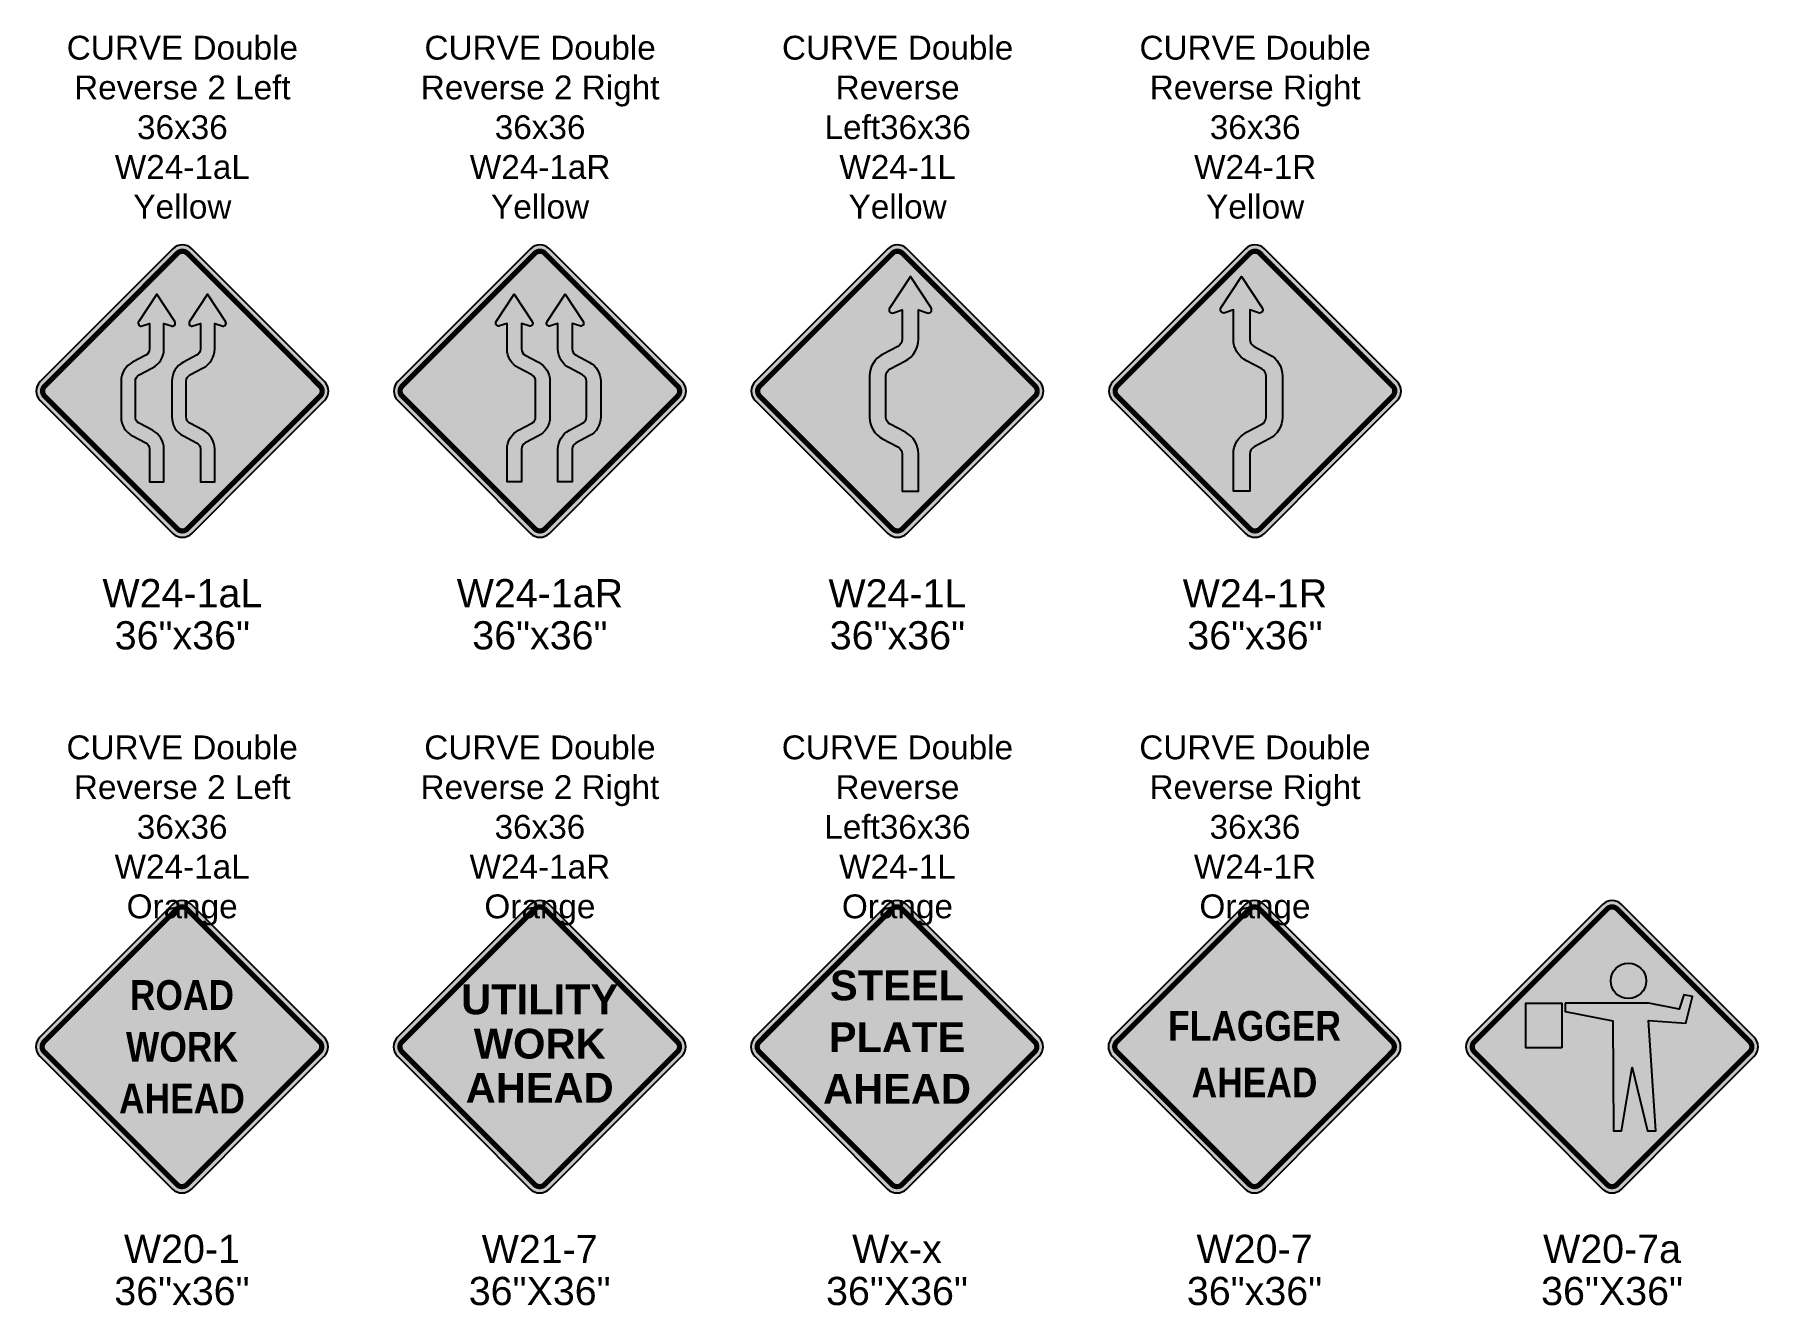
# Model space of a CAD drawing. Header units: inches. Extents: x -32 to 2634, y 197 to 1831.
# Drawn here: x 635.1 to 924.6, y 1411.1 to 1624.3 of the extents above; entities that cross this region are included whole.
import ezdxf
from ezdxf.enums import TextEntityAlignment as Align

# ---------------------------------------------------------------- set-up
doc = ezdxf.new("R2010")
doc.units = ezdxf.units.IN
doc.header["$MEASUREMENT"] = 0
doc.styles.add('ARIAL', font='arial.ttf')
doc.styles.add('ARIAL BOLD', font='arialbd.ttf')
doc.styles.get("Standard").update_dxf_attribs({"font": 'arial.ttf'})

# ---------------------------------------------------------------- blocks, each defined once
blk = doc.blocks.new('UTILITY WORK AHEAD 36x36 W21-7 Orange')
h = blk.add_hatch(color=30)
edge = h.paths.add_edge_path()
edge.add_line((1.590990257669546, 0.6590097423303405), (23.86485386504592, 22.93287334970682))
edge.add_arc((22.27386360737592, 24.52386360737637), 2.250000000000059, 315.0000000000082, 404.9999999999918)
edge.add_line((23.86485386504592, 26.11485386504592), (1.590990257669546, 48.3887174724224))
edge.add_arc((0, 46.79772721475297), 2.249999999999657, 44.99999999999795, 135.000000000002)
edge.add_line((-1.590990257669546, 48.3887174724224), (-23.86485386504592, 26.11485386504614))
edge.add_arc((-22.27386360737682, 24.52386360737637), 2.249999999999576, 134.9999999999877, 225.0000000000123)
edge.add_line((-23.86485386504592, 22.9328733497066), (-1.590990257669546, 0.6590097423303405))
edge.add_arc((0, 2.249999999999773), 2.249999999999657, 224.999999999998, 315.000000000002)
at = {"color": 30}
blk.add_lwpolyline([(-1.590990257669546, 48.3887174724224), (-12.72792206135819, 37.25178566873421), (-23.86485386504592, 26.11485386504614, 0.4142135623730963), (-23.86485386504592, 22.9328733497066), (-12.72792206135819, 11.79594154601841), (-1.590990257669546, 0.6590097423303405, 0.4142135623730937), (1.590990257669546, 0.6590097423304542), (12.72792206135773, 11.79594154601853), (23.86485386504592, 22.93287334970682, 0.4142135623730937), (23.86485386504592, 26.11485386504592), (12.72792206135773, 37.2517856687341), (1.590990257669546, 48.3887174724224, 0.4142135623730963)], format="xyb", close=True, dxfattribs=at)
at = {"color": 18, "true_color": 0x000000, "const_width": 0.875}
blk.add_lwpolyline([(0.8396893026588259, 1.410310697340947), (23.1135529100352, 23.68417430471754, 0.4142135623730984), (23.1135529100352, 25.36355291003531), (0.8396893026588259, 47.63741651741168, 0.4142135623730983), (-0.8396893026588259, 47.63741651741179), (-23.1135529100352, 25.36355291003542, 0.4142135623730983), (-23.1135529100352, 23.68417430471732), (-0.8396893026588259, 1.41031069734106, 0.4142135623730983)], format="xyb", close=True, dxfattribs=at)
at = {"color": 18, "true_color": 0x000000, "style": 'ARIAL BOLD'}
for s, p in [('UTILITY', (3.410605131648481e-13, 32.43817093926714)), ('WORK', (3.410605131648481e-13, 25.04163056034304)), ('AHEAD', (3.410605131648481e-13, 17.64509018141962))]:
    blk.add_text(s, height=5, dxfattribs=at).set_placement(p, align=Align.MIDDLE)
at = {"style": 'ARIAL'}
for tag, p in [('SIGN_NO.', (0, -9.379593918133537)), ('SIGN_DIM', (0, -16.44777537605557))]:
    blk.add_attdef(tag, text='', height=4.731999999999842, dxfattribs=at).set_placement(p, align=Align.MIDDLE)
blk = doc.blocks.new('STEEL PLATE AHEAD Orange Full')
h = blk.add_hatch(color=30)
edge = h.paths.add_edge_path()
edge.add_line((1.590990257669517, 0.6590097423301324), (23.86485386504589, 22.93287334970661))
edge.add_arc((22.27386360737589, 24.52386360737616), 2.250000000000059, 315.0000000000082, 404.9999999999918)
edge.add_line((23.86485386504589, 26.11485386504571), (1.590990257669517, 48.38871747242219))
edge.add_arc((-2.842170943040401e-14, 46.79772721475276), 2.249999999999657, 44.99999999999795, 135.000000000002)
edge.add_line((-1.590990257669574, 48.38871747242219), (-23.86485386504594, 26.11485386504594))
edge.add_arc((-22.27386360737685, 24.52386360737616), 2.249999999999576, 134.9999999999877, 225.0000000000123)
edge.add_line((-23.86485386504594, 22.93287334970639), (-1.590990257669574, 0.6590097423301309))
edge.add_arc((-2.842170943040401e-14, 2.249999999999565), 2.249999999999657, 224.999999999998, 315.000000000002)
at = {"color": 30}
blk.add_lwpolyline([(-1.590990257669574, 48.38871747242219), (-12.72792206135821, 37.25178566873401), (-23.86485386504594, 26.11485386504593, 0.4142135623730963), (-23.86485386504594, 22.93287334970639), (-12.72792206135821, 11.7959415460182), (-1.590990257669574, 0.6590097423301324, 0.4142135623730937), (1.590990257669517, 0.6590097423302461), (12.7279220613577, 11.79594154601832), (23.86485386504589, 22.93287334970661, 0.4142135623730937), (23.86485386504589, 26.11485386504571), (12.7279220613577, 37.25178566873389), (1.590990257669517, 48.38871747242219, 0.4142135623730963)], format="xyb", close=True, dxfattribs=at)
at = {"color": 18, "true_color": 0x000000, "const_width": 0.875}
blk.add_lwpolyline([(0.8396893026587975, 1.410310697340739), (23.11355291003517, 23.68417430471733, 0.4142135623730984), (23.11355291003517, 25.3635529100351), (0.8396893026587975, 47.63741651741147, 0.4142135623730983), (-0.8396893026588543, 47.63741651741159), (-23.11355291003522, 25.36355291003521, 0.4142135623730983), (-23.11355291003522, 23.68417430471711), (-0.8396893026588543, 1.410310697340852, 0.4142135623730983)], format="xyb", close=True, dxfattribs=at)
at = {"color": 18, "true_color": 0x000000, "style": 'ARIAL BOLD'}
for s, p in [('STEEL', (0, 32.31781479307347)), ('PLATE', (0, 23.63581479307345)), ('AHEAD', (0, 14.95381479307343))]:
    blk.add_text(s, height=5, dxfattribs=at).set_placement(p, align=Align.CENTER)
at = {"style": 'ARIAL'}
for tag, p in [('SIGN_NO.', (0, -9.379593918133537)), ('SIGN_DIM', (0, -16.44777537605557))]:
    blk.add_attdef(tag, text='', height=4.731999999999842, dxfattribs=at).set_placement(p, align=Align.MIDDLE)
blk = doc.blocks.new('CURVE Double Reverse Left 36x36 W24-1L Orange')
h = blk.add_hatch(color=30)
edge = h.paths.add_edge_path()
edge.add_line((1.590990257669603, 0.6590097423301131), (23.86485386504597, 22.9328733497066))
edge.add_arc((22.27386360737597, 24.52386360737614), 2.250000000000059, 315.0000000000082, 404.9999999999918)
edge.add_line((23.86485386504597, 26.11485386504569), (1.590990257669603, 48.38871747242217))
edge.add_arc((5.684341886080801e-14, 46.79772721475285), 2.249999999999657, 44.99999999999795, 135.000000000002)
edge.add_line((-1.590990257669489, 48.38871747242217), (-23.86485386504586, 26.11485386504592))
edge.add_arc((-22.27386360737677, 24.52386360737614), 2.249999999999576, 134.9999999999877, 225.0000000000123)
edge.add_line((-23.86485386504586, 22.93287334970637), (-1.590990257669489, 0.6590097423301131))
edge.add_arc((5.684341886080801e-14, 2.249999999999545), 2.249999999999657, 224.999999999998, 315.000000000002)
at = {"true_color": 0x000000}
h = blk.add_hatch(color=18, dxfattribs=at)
edge = h.paths.add_edge_path()
edge.add_line((-2.482377150860124, 16.51129535534074), (0.05976631654069564, 15.18124489809145))
edge.add_arc((-0.5770298717419919, 13.96822353200855), 1.370011029147204, 0.07940858837679343, 62.302009405673175, ccw=False)
edge.add_line((0.7929798416240246, 13.97012228629694), (0.7929798416240246, 7.718175486340442))
edge.add_line((0.7929798416240246, 7.718175486340442), (3.542979841624025, 7.718175486340442))
edge.add_line((3.542979841624025, 7.718175486340442), (3.542979841624252, 13.97012848634074))
edge.add_arc((-0.5738967279029694, 13.97012033701071), 4.116876569535287, 0.0001134166178194319, 62.381390490139)
edge.add_line((1.334620750385135, 17.6178913994346), (-1.20735140101548, 18.94785224536258))
edge.add_arc((-0.5738935080145566, 20.15908048633992), 1.366873349636394, 179.9999999999809, 242.3909705556706, ccw=False)
edge.add_line((-1.940766857650864, 20.15908048634037), (-1.940766857650864, 27.04095548634041))
edge.add_arc((-0.5738935080141019, 27.04095548634086), 1.366873349636762, 117.60902944434409, 180.0000000000191, ccw=False)
edge.add_line((-1.20735140101548, 28.25218372731831), (1.334620750385135, 29.58214457324618))
edge.add_arc((-0.573902708056643, 33.22991925606061), 4.116882549697583, 297.6186598956629, 359.9998361975871)
edge.add_line((3.542979841624025, 33.22990748634038), (3.542979841624025, 38.1422816316599))
edge.add_line((3.542979841624025, 38.1422816316599), (4.984607659884965, 37.64565515479421))
edge.add_arc((5.167979841624252, 38.17795548634035), 0.5629999999999608, 250.9916786251193, 393.4475008309063)
edge.add_line((5.637742088696164, 38.48826570406777), (2.167979841624025, 43.74095548634045))
edge.add_line((2.167979841624025, 43.74095548634045), (-1.301782405447888, 38.48826570406754))
edge.add_arc((-0.832020158375748, 38.17795548634058), 0.5630000000000199, 146.552499169145, 289.0083213748294)
edge.add_line((-0.6486479766369158, 37.64565515479421), (0.7929798416240246, 38.1422816316599))
edge.add_line((0.7929798416240246, 38.1422816316599), (0.7929798416240246, 33.22991368634041))
edge.add_arc((-0.5770298717053848, 33.23181244065017), 1.370011029110664, 297.6979905933979, 359.9205914107272, ccw=False)
edge.add_line((0.05976631654069564, 32.01879107458922), (-2.482377150860124, 30.68874061734004))
edge.add_arc((-0.5738935080138745, 27.04095548634064), 4.116873349637085, 117.6181015009593, 180.0000000000032)
edge.add_line((-4.690766857650864, 27.04095548634041), (-4.690766857650864, 20.15908048634037))
edge.add_arc((-0.5738935080138745, 20.15908048634014), 4.11687334963699, 179.9999999999968, 242.3818984990407)
at = {"color": 30}
blk.add_lwpolyline([(-1.590990257669489, 48.38871747242217), (-12.72792206135813, 37.25178566873399), (-23.86485386504586, 26.11485386504592, 0.4142135623730963), (-23.86485386504586, 22.93287334970637), (-12.72792206135813, 11.79594154601818), (-1.590990257669489, 0.6590097423301131, 0.4142135623730937), (1.590990257669603, 0.6590097423302268), (12.72792206135779, 11.7959415460183), (23.86485386504597, 22.9328733497066, 0.4142135623730937), (23.86485386504597, 26.11485386504569), (12.72792206135779, 37.25178566873387), (1.590990257669603, 48.38871747242217, 0.4142135623730963)], format="xyb", close=True, dxfattribs=at)
at = {"color": 18, "true_color": 0x000000, "const_width": 0.875}
blk.add_lwpolyline([(0.8396893026588828, 1.410310697340719), (23.11355291003525, 23.68417430471732, 0.4142135623730984), (23.11355291003525, 25.36355291003508), (0.8396893026588828, 47.63741651741145, 0.4142135623730983), (-0.8396893026587691, 47.63741651741168), (-23.11355291003514, 25.3635529100352, 0.4142135623730983), (-23.11355291003514, 23.68417430471709), (-0.8396893026587691, 1.410310697340833, 0.4142135623730983)], format="xyb", close=True, dxfattribs=at)
at = {"color": 18, "true_color": 0x000000}
blk.add_lwpolyline([(0.7929798416240246, 33.22991368634041, -0.2783708055293581), (0.05976631654069564, 32.01879107458922), (-2.482377150860124, 30.68874061734004, 0.2791198788187033), (-4.690766857650864, 27.04095548634041), (-4.690766857650864, 20.15908048634037, 0.2791198788187042), (-2.482377150860124, 16.51129535534074), (0.05976631654069564, 15.18124489809145, -0.2783708055293519), (0.7929798416240246, 13.97012228629694), (0.7929798416240246, 7.718175486340442), (2.167979841624025, 7.718175486340442), (3.542979841624025, 7.718175486340442), (3.542979841624252, 13.97012848634074, 0.2791169560948343), (1.334620750385135, 17.6178913994346), (-1.20735140101548, 18.94785224536258, -0.2791625475356924), (-1.940766857650864, 20.15908048634037), (-1.940766857650864, 27.04095548634041, -0.2791625475356896), (-1.20735140101548, 28.25218372731831), (1.334620750385135, 29.58214457324618, 0.2791164821405204), (3.542979841624025, 33.22990748634038), (3.542979841624025, 38.1422816316599), (4.984607659884965, 37.64565515479421, 0.7162981609116909), (5.637742088695937, 38.48826570406754), (2.167979841624025, 43.74095548634045), (-1.301782405447888, 38.48826570406754, 0.7162981609116909), (-0.6486479766369158, 37.64565515479421), (0.7929798416240246, 38.1422816316599)], format="xyb", close=True, dxfattribs=at)
at = {"style": 'ARIAL'}
for tag, p in [('SIGN_NO.', (5.684341886080801e-14, -9.379593918133764)), ('SIGN_DIM', (5.684341886080801e-14, -16.4477753760558))]:
    blk.add_attdef(tag, text='', height=4.731999999999842, dxfattribs=at).set_placement(p, align=Align.MIDDLE)
blk = doc.blocks.new('CURVE Double Reverse Right 36x36 W24-1R Orange')
h = blk.add_hatch(color=30)
edge = h.paths.add_edge_path()
edge.add_line((1.590990257669603, 0.6590097423301131), (23.86485386504597, 22.9328733497066))
edge.add_arc((22.27386360737597, 24.52386360737614), 2.250000000000059, 315.0000000000082, 404.9999999999918)
edge.add_line((23.86485386504597, 26.11485386504569), (1.590990257669603, 48.38871747242217))
edge.add_arc((5.684341886080801e-14, 46.79772721475285), 2.249999999999657, 44.99999999999795, 135.000000000002)
edge.add_line((-1.590990257669489, 48.38871747242217), (-23.86485386504586, 26.11485386504592))
edge.add_arc((-22.27386360737677, 24.52386360737614), 2.249999999999576, 134.9999999999877, 225.0000000000123)
edge.add_line((-23.86485386504586, 22.93287334970637), (-1.590990257669489, 0.6590097423301131))
edge.add_arc((5.684341886080801e-14, 2.249999999999545), 2.249999999999657, 224.999999999998, 315.000000000002)
at = {"true_color": 0x000000}
h = blk.add_hatch(color=18, dxfattribs=at)
edge = h.paths.add_edge_path()
edge.add_arc((0.5004171912622439, 27.04095548634086), 1.366873349636706, -1.9099388737231493e-11, 62.39097055565588, ccw=False)
edge.add_line((1.867290540899006, 27.04095548634041), (1.867290540899006, 20.15908048634037))
edge.add_arc((0.5004171912626987, 20.15908048633992), 1.366873349636307, -62.390970555670606, 1.9099388737231493e-11, ccw=False)
edge.add_line((1.133875084263622, 18.94785224536258), (-1.408097067136993, 17.6178913994346))
edge.add_arc((0.5004204111511115, 13.97012033701071), 4.116876569535243, 117.618609509861, 179.9998865833822)
edge.add_line((-3.61645615837611, 13.97012848634074), (-3.616456158375883, 7.718175486340442))
edge.add_line((-3.616456158375883, 7.718175486340442), (-0.8664561583758825, 7.718175486340442))
edge.add_line((-0.8664561583758825, 7.718175486340442), (-0.8664561583758825, 13.97012228629694))
edge.add_arc((0.503553554990134, 13.96822353200855), 1.370011029147241, 117.6979905943268, 179.9205914116232, ccw=False)
edge.add_line((-0.1332426332925536, 15.18124489809145), (2.408900834108266, 16.51129535534074))
edge.add_arc((0.5004171912620166, 20.15908048634014), 4.116873349637085, 297.6181015009593, 360.0000000000031)
edge.add_line((4.617290540899006, 20.15908048634037), (4.617290540899006, 27.04095548634041))
edge.add_arc((0.5004171912620166, 27.04095548634064), 4.11687334963699, 359.9999999999968, 422.3818984990407)
edge.add_line((2.408900834108266, 30.68874061734004), (-0.1332426332925536, 32.01879107458922))
edge.add_arc((0.5035535549535268, 33.23181244065017), 1.370011029110761, 180.0794085892728, 242.3020094066021, ccw=False)
edge.add_line((-0.8664561583758825, 33.22991368634041), (-0.8664561583758825, 38.1422816316599))
edge.add_line((-0.8664561583758825, 38.1422816316599), (0.5751716598850578, 37.64565515479421))
edge.add_arc((0.7585438416238901, 38.17795548634058), 0.5630000000000276, 250.9916786251706, 393.447500830855)
edge.add_line((1.22830608869603, 38.48826570406754), (-2.241456158375883, 43.74095548634045))
edge.add_line((-2.241456158375883, 43.74095548634045), (-5.711218405447795, 38.48826570406754))
edge.add_arc((-5.24145615837611, 38.17795548634035), 0.5629999999997658, 146.5524991691002, 289.0083213748807)
edge.add_line((-5.058083976636823, 37.64565515479421), (-3.616456158375883, 38.1422816316599))
edge.add_line((-3.616456158375883, 38.1422816316599), (-3.616456158375883, 33.22990748634038))
edge.add_arc((0.5004263913047851, 33.22991925606061), 4.116882549697491, 180.0001638024129, 242.3813401043371)
edge.add_line((-1.408097067136993, 29.58214457324618), (1.133875084263622, 28.25218372731831))
at = {"color": 30}
blk.add_lwpolyline([(-1.590990257669489, 48.38871747242217), (-12.72792206135813, 37.25178566873399), (-23.86485386504586, 26.11485386504592, 0.4142135623730963), (-23.86485386504586, 22.93287334970637), (-12.72792206135813, 11.79594154601818), (-1.590990257669489, 0.6590097423301131, 0.4142135623730937), (1.590990257669603, 0.6590097423302268), (12.72792206135779, 11.7959415460183), (23.86485386504597, 22.9328733497066, 0.4142135623730937), (23.86485386504597, 26.11485386504569), (12.72792206135779, 37.25178566873387), (1.590990257669603, 48.38871747242217, 0.4142135623730963)], format="xyb", close=True, dxfattribs=at)
at = {"color": 18, "true_color": 0x000000, "const_width": 0.875}
blk.add_lwpolyline([(0.8396893026588828, 1.410310697340719), (23.11355291003525, 23.68417430471732, 0.4142135623730984), (23.11355291003525, 25.36355291003508), (0.8396893026588828, 47.63741651741145, 0.4142135623730983), (-0.8396893026587691, 47.63741651741168), (-23.11355291003514, 25.3635529100352, 0.4142135623730983), (-23.11355291003514, 23.68417430471709), (-0.8396893026587691, 1.410310697340833, 0.4142135623730983)], format="xyb", close=True, dxfattribs=at)
at = {"color": 18, "true_color": 0x000000}
blk.add_lwpolyline([(-0.8664561583758825, 33.22991368634041, 0.2783708055293581), (-0.1332426332925536, 32.01879107458922), (2.408900834108266, 30.68874061734004, -0.2791198788187033), (4.617290540899006, 27.04095548634041), (4.617290540899006, 20.15908048634037, -0.2791198788187042), (2.408900834108266, 16.51129535534074), (-0.1332426332925536, 15.18124489809145, 0.2783708055293519), (-0.8664561583758825, 13.97012228629694), (-0.8664561583758825, 7.718175486340442), (-2.241456158375883, 7.718175486340442), (-3.616456158375883, 7.718175486340442), (-3.61645615837611, 13.97012848634074, -0.2791169560948343), (-1.408097067136993, 17.6178913994346), (1.133875084263622, 18.94785224536258, 0.2791625475356924), (1.867290540899006, 20.15908048634037), (1.867290540899006, 27.04095548634041, 0.2791625475356896), (1.133875084263622, 28.25218372731831), (-1.408097067136993, 29.58214457324618, -0.2791164821405204), (-3.616456158375883, 33.22990748634038), (-3.616456158375883, 38.1422816316599), (-5.058083976636823, 37.64565515479421, -0.7162981609116909), (-5.711218405447795, 38.48826570406754), (-2.241456158375883, 43.74095548634045), (1.22830608869603, 38.48826570406754, -0.7162981609116909), (0.5751716598850578, 37.64565515479421), (-0.8664561583758825, 38.1422816316599)], format="xyb", close=True, dxfattribs=at)
at = {"style": 'ARIAL'}
for tag, p in [('SIGN_NO.', (5.684341886080801e-14, -9.379593918133764)), ('SIGN_DIM', (5.684341886080801e-14, -16.4477753760558))]:
    blk.add_attdef(tag, text='', height=4.731999999999842, dxfattribs=at).set_placement(p, align=Align.MIDDLE)
blk = doc.blocks.new('CURVE Double Reverse 2 Left 36x36 W24-1aL Orange')
h = blk.add_hatch(color=30)
edge = h.paths.add_edge_path()
edge.add_line((1.590990257669532, 0.6590097423301131), (23.8648538650459, 22.9328733497066))
edge.add_arc((22.27386360737591, 24.52386360737614), 2.250000000000059, 315.0000000000082, 404.9999999999918)
edge.add_line((23.86485386504591, 26.11485386504569), (1.590990257669532, 48.38871747242217))
edge.add_arc((-1.4210854715202e-14, 46.79772721475285), 2.249999999999657, 44.99999999999795, 135.000000000002)
edge.add_line((-1.59099025766956, 48.38871747242217), (-23.86485386504593, 26.11485386504592))
edge.add_arc((-22.27386360737684, 24.52386360737614), 2.249999999999576, 134.9999999999877, 225.0000000000123)
edge.add_line((-23.86485386504593, 22.93287334970637), (-1.59099025766956, 0.6590097423301131))
edge.add_arc((-1.4210854715202e-14, 2.249999999999545), 2.249999999999657, 224.999999999998, 315.000000000002)
at = {"true_color": 0x000000}
h = blk.add_hatch(color=18, dxfattribs=at)
edge = h.paths.add_edge_path()
edge.add_arc((-6.693142853823915, 26.18591817361346), 1.193404695446435, 477.6090294443441, 540.0000000000192)
edge.add_line((-7.886547549270503, 26.18591817361312), (-7.886547549270503, 20.17741567361315))
edge.add_arc((-6.693142853824369, 20.1774156736127), 1.193404695446087, 539.9999999999809, 602.3909705556705)
edge.add_line((-7.246209181495246, 19.11990330758124), (-5.026836404945229, 17.95872658355472))
edge.add_arc((-6.693145665079541, 14.77389083050753), 3.59440750671055, 360.0001134166178, 422.381390490139, ccw=False)
edge.add_line((-3.098738158376122, 14.7738979456135), (-3.098738158376349, 9.315374617249631))
edge.add_line((-3.098738158376349, 9.315374617249631), (-5.499738158376417, 9.315374617249631))
edge.add_line((-5.499738158376189, 9.315374617249631), (-5.499738158376189, 14.77389253241165))
edge.add_arc((-6.695881184482445, 14.77223474730386), 1.196144174902724, 360.0794085883769, 422.3020094056732)
edge.add_line((-6.139900221548928, 15.83131267456383), (-8.359422572541447, 16.99256763742039))
edge.add_arc((-6.693142853823687, 20.17741567361293), 3.594404695446741, 179.9999999999968, 242.3818984990407, ccw=False)
edge.add_line((-10.28754754927034, 20.17741567361315), (-10.28754754927034, 26.18591817361312))
edge.add_arc((-6.693142853823687, 26.18591817361323), 3.594404695446658, 117.61810150095931, 180.0000000000032, ccw=False)
edge.add_line((-8.359422572541447, 29.37076620980588), (-6.139900221548928, 30.53202117266233))
edge.add_arc((-6.695881184450386, 31.59109909990309), 1.196144174870874, 297.6979905933979, 359.9205914107272)
edge.add_line((-5.499738158376189, 31.58944131477665), (-5.499738158376189, 35.87838510994447))
edge.add_line((-5.499738158376189, 35.8783851099447), (-6.758410300792306, 35.44478504777931))
edge.add_arc((-6.918510885648843, 35.90953162815845), 0.4915501818182008, 146.552499169145, 289.0083213748294, ccw=False)
edge.add_line((-7.328656033001593, 36.18046065825388), (-4.299238158376269, 40.76653635543107))
edge.add_line((-4.299238158376269, 40.7665363554313), (-1.269820283750946, 36.18046065825433))
edge.add_arc((-1.679965431103469, 35.90953162815845), 0.4915501818179722, 250.9916786251193, 393.4475008308998, ccw=False)
edge.add_line((-1.840066015960005, 35.44478504777931), (-3.098738158376122, 35.87838510994447))
edge.add_line((-3.098738158376349, 35.8783851099447), (-3.098738158376349, 31.589435901613))
edge.add_arc((-6.693150886297403, 31.58944617764871), 3.594412727935845, 297.618659895663, 359.9998361975871, ccw=False)
edge.add_line((-5.026836404945229, 28.40460726367155), (-7.246209181495246, 27.24343053964503))
h = blk.add_hatch(color=18, dxfattribs=at)
edge = h.paths.add_edge_path()
edge.add_arc((1.831857146176176, 26.18591817361346), 1.193404695446435, 477.6090294443441, 540.0000000000192)
edge.add_line((0.6384524507295879, 26.18591817361312), (0.6384524507295879, 20.17741567361315))
edge.add_arc((1.831857146175722, 20.1774156736127), 1.193404695446087, 539.9999999999809, 602.3909705556705)
edge.add_line((1.278790818504845, 19.11990330758124), (3.498163595054862, 17.95872658355472))
edge.add_arc((1.83185433492055, 14.77389083050753), 3.59440750671055, 360.0001134166178, 422.381390490139, ccw=False)
edge.add_line((5.426261841623969, 14.7738979456135), (5.426261841623742, 9.315374617249631))
edge.add_line((5.426261841623742, 9.315374617249631), (3.025261841623674, 9.315374617249631))
edge.add_line((3.025261841623902, 9.315374617249631), (3.025261841623902, 14.77389253241165))
edge.add_arc((1.829118815517646, 14.77223474730386), 1.196144174902724, 360.0794085883769, 422.3020094056732)
edge.add_line((2.385099778451163, 15.83131267456383), (0.1655774274586435, 16.99256763742039))
edge.add_arc((1.831857146176404, 20.17741567361293), 3.594404695446741, 179.9999999999968, 242.3818984990407, ccw=False)
edge.add_line((-1.762547549270252, 20.17741567361315), (-1.762547549270252, 26.18591817361312))
edge.add_arc((1.831857146176404, 26.18591817361323), 3.594404695446658, 117.61810150095931, 180.0000000000032, ccw=False)
edge.add_line((0.1655774274586435, 29.37076620980588), (2.385099778451163, 30.53202117266233))
edge.add_arc((1.829118815549705, 31.59109909990309), 1.196144174870874, 297.6979905933979, 359.9205914107272)
edge.add_line((3.025261841623902, 31.58944131477665), (3.025261841623902, 35.87838510994447))
edge.add_line((3.025261841623902, 35.8783851099447), (1.766589699207785, 35.44478504777931))
edge.add_arc((1.606489114351248, 35.90953162815845), 0.4915501818182008, 146.552499169145, 289.0083213748294, ccw=False)
edge.add_line((1.196343966998498, 36.18046065825388), (4.225761841623822, 40.76653635543084))
edge.add_line((4.225761841623822, 40.7665363554313), (7.255179716249145, 36.18046065825433))
edge.add_arc((6.845034568896622, 35.90953162815845), 0.4915501818179722, 250.9916786251193, 393.4475008308998, ccw=False)
edge.add_line((6.684933984040086, 35.44478504777931), (5.426261841623969, 35.87838510994447))
edge.add_line((5.426261841623742, 35.8783851099447), (5.426261841623742, 31.589435901613))
edge.add_arc((1.831849113702688, 31.58944617764871), 3.594412727935845, 297.618659895663, 359.9998361975871, ccw=False)
edge.add_line((3.498163595054862, 28.40460726367155), (1.278790818504845, 27.24343053964503))
at = {"color": 30}
blk.add_lwpolyline([(-1.59099025766956, 48.38871747242217), (-12.7279220613582, 37.25178566873399), (-23.86485386504593, 26.11485386504592, 0.4142135623730963), (-23.86485386504593, 22.93287334970637), (-12.7279220613582, 11.79594154601818), (-1.59099025766956, 0.6590097423301131, 0.4142135623730937), (1.590990257669532, 0.6590097423302268), (12.72792206135772, 11.7959415460183), (23.86485386504591, 22.9328733497066, 0.4142135623730937), (23.86485386504591, 26.11485386504569), (12.72792206135772, 37.25178566873387), (1.590990257669532, 48.38871747242217, 0.4142135623730963)], format="xyb", close=True, dxfattribs=at)
at = {"color": 18, "true_color": 0x000000, "const_width": 0.875}
blk.add_lwpolyline([(0.8396893026588117, 1.410310697340719), (23.11355291003519, 23.68417430471732, 0.4142135623730984), (23.11355291003519, 25.36355291003508), (0.8396893026588117, 47.63741651741145, 0.4142135623730983), (-0.8396893026588401, 47.63741651741168), (-23.11355291003521, 25.3635529100352, 0.4142135623730983), (-23.11355291003521, 23.68417430471709), (-0.8396893026588401, 1.410310697340833, 0.4142135623730983)], format="xyb", close=True, dxfattribs=at)
at = {"color": 18, "true_color": 0x000000}
for points in [[(-5.499738158376189, 31.58944131477665, -0.2783708055293581), (-6.139900221548928, 30.53202117266233), (-8.359422572541447, 29.37076620980588, 0.2791198788187033), (-10.28754754927034, 26.18591817361312), (-10.28754754927034, 20.17741567361315, 0.2791198788187042), (-8.359422572541447, 16.99256763742039), (-6.139900221548928, 15.83131267456383, -0.2783708055293519), (-5.499738158376189, 14.77389253241165), (-5.499738158376189, 9.315374617249631), (-4.299238158376269, 9.315374617249631), (-3.098738158376349, 9.315374617249631), (-3.098738158376122, 14.7738979456135, 0.2791169560948343), (-5.026836404945229, 17.95872658355472), (-7.246209181495246, 19.11990330758124, -0.2791625475356924), (-7.886547549270503, 20.17741567361315), (-7.886547549270503, 26.18591817361312, -0.2791625475356896), (-7.246209181495246, 27.24343053964503), (-5.026836404945229, 28.40460726367155, 0.2791164821405204), (-3.098738158376349, 31.589435901613), (-3.098738158376349, 35.8783851099447), (-1.840066015960005, 35.44478504777931, 0.7162981609116909), (-1.269820283750946, 36.18046065825388), (-4.299238158376269, 40.7665363554313), (-7.328656033001593, 36.18046065825388, 0.7162981609116909), (-6.758410300792306, 35.44478504777931), (-5.499738158376189, 35.8783851099447)], [(3.025261841623902, 31.58944131477665, -0.2783708055293581), (2.385099778451163, 30.53202117266233), (0.1655774274586435, 29.37076620980588, 0.2791198788187033), (-1.762547549270252, 26.18591817361312), (-1.762547549270252, 20.17741567361315, 0.2791198788187042), (0.1655774274586435, 16.99256763742039), (2.385099778451163, 15.83131267456383, -0.2783708055293519), (3.025261841623902, 14.77389253241165), (3.025261841623902, 9.315374617249631), (4.225761841623822, 9.315374617249631), (5.426261841623742, 9.315374617249631), (5.426261841623969, 14.7738979456135, 0.2791169560948343), (3.498163595054862, 17.95872658355472), (1.278790818504845, 19.11990330758124, -0.2791625475356924), (0.6384524507295879, 20.17741567361315), (0.6384524507295879, 26.18591817361312, -0.2791625475356896), (1.278790818504845, 27.24343053964503), (3.498163595054862, 28.40460726367155, 0.2791164821405204), (5.426261841623742, 31.589435901613), (5.426261841623742, 35.8783851099447), (6.684933984040086, 35.44478504777931, 0.7162981609116909), (7.255179716249145, 36.18046065825388), (4.225761841623822, 40.7665363554313), (1.196343966998498, 36.18046065825388, 0.7162981609116909), (1.766589699207785, 35.44478504777931), (3.025261841623902, 35.8783851099447)]]:
    blk.add_lwpolyline(points, format="xyb", close=True, dxfattribs=at)
at = {"style": 'ARIAL'}
for tag, p in [('SIGN_NO.', (-1.4210854715202e-14, -9.379593918133764)), ('SIGN_DIM', (-1.4210854715202e-14, -16.4477753760558))]:
    blk.add_attdef(tag, text='', height=4.731999999999842, dxfattribs=at).set_placement(p, align=Align.MIDDLE)
blk = doc.blocks.new('CURVE Double Reverse 2 Right 36x36 W24-1aR Orange')
h = blk.add_hatch(color=30)
edge = h.paths.add_edge_path()
edge.add_line((1.590990257669526, 0.6590097423301131), (23.86485386504589, 22.9328733497066))
edge.add_arc((22.27386360737589, 24.52386360737614), 2.250000000000059, 315.0000000000082, 404.9999999999918)
edge.add_line((23.86485386504589, 26.11485386504569), (1.590990257669525, 48.38871747242217))
edge.add_arc((-1.953992523340276e-14, 46.79772721475285), 2.249999999999657, 44.99999999999795, 135.000000000002)
edge.add_line((-1.590990257669565, 48.38871747242217), (-23.86485386504594, 26.11485386504592))
edge.add_arc((-22.27386360737685, 24.52386360737614), 2.249999999999576, 134.9999999999877, 225.0000000000123)
edge.add_line((-23.86485386504594, 22.93287334970637), (-1.590990257669567, 0.6590097423301131))
edge.add_arc((-1.953992523340276e-14, 2.249999999999545), 2.249999999999657, 224.999999999998, 315.000000000002)
at = {"true_color": 0x000000}
h = blk.add_hatch(color=18, dxfattribs=at)
edge = h.paths.add_edge_path()
edge.add_arc((-1.905333462928409, 26.18591817361346), 1.193404695446435, -1.9099388737231493e-11, 62.39097055565588, ccw=False)
edge.add_line((-0.7119287674818207, 26.18591817361312), (-0.7119287674818207, 20.17741567361315))
edge.add_arc((-1.905333462927954, 20.1774156736127), 1.193404695446087, -62.390970555670606, 1.9099388737231493e-11, ccw=False)
edge.add_line((-1.352267135257078, 19.11990330758124), (-3.571639911807095, 17.95872658355472))
edge.add_arc((-1.905330651672783, 14.77389083050753), 3.59440750671055, 117.618609509861, 179.9998865833822)
edge.add_line((-5.499738158376202, 14.7738979456135), (-5.499738158375974, 9.315374617249631))
edge.add_line((-5.499738158375974, 9.315374617249631), (-3.098738158375907, 9.315374617249631))
edge.add_line((-3.098738158376134, 9.315374617249631), (-3.098738158376134, 14.77389253241165))
edge.add_arc((-1.902595132269878, 14.77223474730386), 1.196144174902724, 117.6979905943268, 179.9205914116232, ccw=False)
edge.add_line((-2.458576095203396, 15.83131267456383), (-0.2390537442108762, 16.99256763742039))
edge.add_arc((-1.905333462928636, 20.17741567361293), 3.594404695446741, 297.6181015009593, 360.0000000000031)
edge.add_line((1.689071232518019, 20.17741567361315), (1.689071232518019, 26.18591817361312))
edge.add_arc((-1.905333462928636, 26.18591817361323), 3.594404695446658, 359.9999999999968, 422.3818984990407)
edge.add_line((-0.2390537442108762, 29.37076620980588), (-2.458576095203396, 30.53202117266233))
edge.add_arc((-1.902595132301938, 31.59109909990309), 1.196144174870874, 180.0794085892728, 242.3020094066021, ccw=False)
edge.add_line((-3.098738158376134, 31.58944131477665), (-3.098738158376134, 35.87838510994447))
edge.add_line((-3.098738158376134, 35.8783851099447), (-1.840066015960018, 35.44478504777931))
edge.add_arc((-1.679965431103481, 35.90953162815845), 0.4915501818182008, 250.9916786251706, 393.447500830855)
edge.add_line((-1.269820283750731, 36.18046065825388), (-4.299238158376054, 40.76653635543084))
edge.add_line((-4.299238158376054, 40.7665363554313), (-7.328656033001378, 36.18046065825433))
edge.add_arc((-6.918510885648855, 35.90953162815845), 0.4915501818179722, 146.5524991691002, 289.0083213748807)
edge.add_line((-6.758410300792319, 35.44478504777931), (-5.499738158376202, 35.87838510994447))
edge.add_line((-5.499738158375974, 35.8783851099447), (-5.499738158375974, 31.589435901613))
edge.add_arc((-1.905325430454921, 31.58944617764871), 3.594412727935845, 180.0001638024129, 242.3813401043371)
edge.add_line((-3.571639911807095, 28.40460726367155), (-1.352267135257078, 27.24343053964503))
h = blk.add_hatch(color=18, dxfattribs=at)
edge = h.paths.add_edge_path()
edge.add_arc((6.619666537071682, 26.18591817361346), 1.193404695446435, -1.9099388737231493e-11, 62.39097055565588, ccw=False)
edge.add_line((7.81307123251827, 26.18591817361312), (7.81307123251827, 20.17741567361315))
edge.add_arc((6.619666537072137, 20.1774156736127), 1.193404695446087, -62.390970555670606, 1.9099388737231493e-11, ccw=False)
edge.add_line((7.172732864743013, 19.11990330758124), (4.953360088192996, 17.95872658355472))
edge.add_arc((6.619669348327308, 14.77389083050753), 3.59440750671055, 117.618609509861, 179.9998865833822)
edge.add_line((3.025261841623889, 14.7738979456135), (3.025261841624117, 9.315374617249631))
edge.add_line((3.025261841624117, 9.315374617249631), (5.426261841624184, 9.315374617249631))
edge.add_line((5.426261841623957, 9.315374617249631), (5.426261841623957, 14.77389253241165))
edge.add_arc((6.622404867730213, 14.77223474730386), 1.196144174902724, 117.6979905943268, 179.9205914116232, ccw=False)
edge.add_line((6.066423904796695, 15.83131267456383), (8.285946255789215, 16.99256763742039))
edge.add_arc((6.619666537071454, 20.17741567361293), 3.594404695446741, 297.6181015009593, 360.0000000000031)
edge.add_line((10.21407123251811, 20.17741567361315), (10.21407123251811, 26.18591817361312))
edge.add_arc((6.619666537071454, 26.18591817361323), 3.594404695446658, 359.9999999999968, 422.3818984990407)
edge.add_line((8.285946255789215, 29.37076620980588), (6.066423904796695, 30.53202117266233))
edge.add_arc((6.622404867698153, 31.59109909990309), 1.196144174870874, 180.0794085892728, 242.3020094066021, ccw=False)
edge.add_line((5.426261841623957, 31.58944131477665), (5.426261841623957, 35.87838510994447))
edge.add_line((5.426261841623957, 35.8783851099447), (6.684933984040073, 35.44478504777931))
edge.add_arc((6.84503456889661, 35.90953162815845), 0.4915501818182008, 250.9916786251706, 393.447500830855)
edge.add_line((7.25517971624936, 36.18046065825388), (4.225761841624037, 40.76653635543107))
edge.add_line((4.225761841624037, 40.7665363554313), (1.196343966998713, 36.18046065825433))
edge.add_arc((1.606489114351236, 35.90953162815845), 0.4915501818179722, 146.5524991691002, 289.0083213748807)
edge.add_line((1.766589699207772, 35.44478504777931), (3.025261841623889, 35.87838510994447))
edge.add_line((3.025261841624117, 35.8783851099447), (3.025261841624117, 31.589435901613))
edge.add_arc((6.61967456954517, 31.58944617764871), 3.594412727935845, 180.0001638024129, 242.3813401043371)
edge.add_line((4.953360088192996, 28.40460726367155), (7.172732864743013, 27.24343053964503))
at = {"color": 30}
blk.add_lwpolyline([(-1.590990257669565, 48.38871747242217), (-12.72792206135821, 37.25178566873399), (-23.86485386504594, 26.11485386504592, 0.4142135623730963), (-23.86485386504594, 22.93287334970637), (-12.72792206135821, 11.79594154601818), (-1.590990257669565, 0.6590097423301131, 0.4142135623730937), (1.590990257669526, 0.6590097423302268), (12.72792206135771, 11.7959415460183), (23.86485386504589, 22.9328733497066, 0.4142135623730937), (23.86485386504589, 26.11485386504569), (12.72792206135771, 37.25178566873387), (1.590990257669526, 48.38871747242217, 0.4142135623730963)], format="xyb", close=True, dxfattribs=at)
at = {"color": 18, "true_color": 0x000000, "const_width": 0.875}
blk.add_lwpolyline([(0.8396893026588064, 1.410310697340719), (23.11355291003517, 23.68417430471732, 0.4142135623730984), (23.11355291003517, 25.36355291003508), (0.8396893026588064, 47.63741651741145, 0.4142135623730983), (-0.8396893026588454, 47.63741651741168), (-23.11355291003522, 25.3635529100352, 0.4142135623730983), (-23.11355291003522, 23.68417430471709), (-0.8396893026588454, 1.410310697340833, 0.4142135623730983)], format="xyb", close=True, dxfattribs=at)
at = {"color": 18, "true_color": 0x000000}
for points in [[(-3.098738158376134, 31.58944131477665, 0.2783708055293581), (-2.458576095203396, 30.53202117266233), (-0.2390537442108762, 29.37076620980588, -0.2791198788187033), (1.689071232518019, 26.18591817361312), (1.689071232518019, 20.17741567361315, -0.2791198788187042), (-0.2390537442108762, 16.99256763742039), (-2.458576095203396, 15.83131267456383, 0.2783708055293519), (-3.098738158376134, 14.77389253241165), (-3.098738158376134, 9.315374617249631), (-4.299238158376054, 9.315374617249631), (-5.499738158375974, 9.315374617249631), (-5.499738158376202, 14.7738979456135, -0.2791169560948343), (-3.571639911807095, 17.95872658355472), (-1.352267135257078, 19.11990330758124, 0.2791625475356924), (-0.7119287674818207, 20.17741567361315), (-0.7119287674818207, 26.18591817361312, 0.2791625475356896), (-1.352267135257078, 27.24343053964503), (-3.571639911807095, 28.40460726367155, -0.2791164821405204), (-5.499738158375974, 31.589435901613), (-5.499738158375974, 35.8783851099447), (-6.758410300792319, 35.44478504777931, -0.7162981609116909), (-7.328656033001378, 36.18046065825388), (-4.299238158376054, 40.7665363554313), (-1.269820283750731, 36.18046065825388, -0.7162981609116909), (-1.840066015960018, 35.44478504777931), (-3.098738158376134, 35.8783851099447)], [(5.426261841623957, 31.58944131477665, 0.2783708055293581), (6.066423904796695, 30.53202117266233), (8.285946255789215, 29.37076620980588, -0.2791198788187033), (10.21407123251811, 26.18591817361312), (10.21407123251811, 20.17741567361315, -0.2791198788187042), (8.285946255789215, 16.99256763742039), (6.066423904796695, 15.83131267456383, 0.2783708055293519), (5.426261841623957, 14.77389253241165), (5.426261841623957, 9.315374617249631), (4.225761841624037, 9.315374617249631), (3.025261841624117, 9.315374617249631), (3.025261841623889, 14.7738979456135, -0.2791169560948343), (4.953360088192996, 17.95872658355472), (7.172732864743013, 19.11990330758124, 0.2791625475356924), (7.81307123251827, 20.17741567361315), (7.81307123251827, 26.18591817361312, 0.2791625475356896), (7.172732864743013, 27.24343053964503), (4.953360088192996, 28.40460726367155, -0.2791164821405204), (3.025261841624117, 31.589435901613), (3.025261841624117, 35.8783851099447), (1.766589699207772, 35.44478504777931, -0.7162981609116909), (1.196343966998713, 36.18046065825388), (4.225761841624037, 40.7665363554313), (7.25517971624936, 36.18046065825388, -0.7162981609116909), (6.684933984040073, 35.44478504777931), (5.426261841623957, 35.8783851099447)]]:
    blk.add_lwpolyline(points, format="xyb", close=True, dxfattribs=at)
at = {"style": 'ARIAL'}
for tag, p in [('SIGN_NO.', (-1.953992523340276e-14, -9.379593918133764)), ('SIGN_DIM', (-1.953992523340276e-14, -16.4477753760558))]:
    blk.add_attdef(tag, text='', height=4.731999999999842, dxfattribs=at).set_placement(p, align=Align.MIDDLE)
blk = doc.blocks.new('FLAGGER 36x36 W20-7a Orange')
h = blk.add_hatch(color=30)
edge = h.paths.add_edge_path()
edge.add_line((1.590990257669517, 0.6590097423301318), (23.86485386504589, 22.93287334970661))
edge.add_arc((22.27386360737589, 24.52386360737616), 2.250000000000059, 315.0000000000082, 404.9999999999918)
edge.add_line((23.86485386504589, 26.11485386504571), (1.590990257669517, 48.38871747242219))
edge.add_arc((-2.842170943040401e-14, 46.79772721475276), 2.249999999999657, 44.99999999999795, 135.000000000002)
edge.add_line((-1.590990257669574, 48.38871747242219), (-23.86485386504594, 26.11485386504594))
edge.add_arc((-22.27386360737685, 24.52386360737616), 2.249999999999576, 134.9999999999877, 225.0000000000123)
edge.add_line((-23.86485386504594, 22.93287334970639), (-1.590990257669574, 0.6590097423301309))
edge.add_arc((-2.842170943040401e-14, 2.249999999999564), 2.249999999999657, 224.999999999998, 315.000000000002)
at = {"true_color": 0x000000}
h = blk.add_hatch(color=18, dxfattribs=at)
edge = h.paths.add_edge_path()
edge.add_arc((2.75, 35.57774538076819), 2.963885179575192, 191.4591559026176, 489.6957331589083)
edge.add_arc((2.75, 35.57774538076819), 2.963885179575096, 129.6957331589084, 191.4591559026176)
for points in [[(12.38008042782349, 28.45866338986139), (13.49044820446579, 32.96469450907466), (12.06759100288491, 33.25861788369843), (11.23768793974887, 30.81226288406174), (6.164328791206572, 31.83891787172638), (-7.879295061458834, 31.83891787172638), (-7.879295061458834, 30.44008697620598), (0.1572105130835553, 28.88229838376105), (0.2693576100400605, 10.41663056034326), (1.603268054436739, 10.41663056034326), (3.35366944688667, 21.02077704385442), (5.936398180400829, 10.41663056034326), (7.326566726255805, 10.41663056034326), (6.135407155524263, 28.91978380315754)], [(-14.46465211100167, 31.83891787172638), (-14.46465211100167, 24.32319185082065), (-8.40354516341813, 24.32319185082065), (-8.40354516341813, 31.83891787172638)]]:
    blk.add_hatch(color=18, dxfattribs=at).paths.add_polyline_path(points)
at = {"color": 30}
blk.add_lwpolyline([(-1.590990257669574, 48.38871747242219), (-12.72792206135821, 37.25178566873401), (-23.86485386504594, 26.11485386504593, 0.4142135623730963), (-23.86485386504594, 22.93287334970639), (-12.72792206135821, 11.7959415460182), (-1.590990257669574, 0.6590097423301318, 0.4142135623730937), (1.590990257669517, 0.6590097423302455), (12.7279220613577, 11.79594154601832), (23.86485386504589, 22.93287334970661, 0.4142135623730937), (23.86485386504589, 26.11485386504571), (12.7279220613577, 37.25178566873389), (1.590990257669517, 48.38871747242219, 0.4142135623730963)], format="xyb", close=True, dxfattribs=at)
at = {"color": 18, "true_color": 0x000000, "const_width": 0.875}
blk.add_lwpolyline([(0.8396893026587975, 1.410310697340738), (23.11355291003517, 23.68417430471733, 0.4142135623730984), (23.11355291003517, 25.3635529100351), (0.8396893026587975, 47.63741651741147, 0.4142135623730983), (-0.8396893026588543, 47.63741651741159), (-23.11355291003522, 25.36355291003521, 0.4142135623730983), (-23.11355291003522, 23.68417430471711), (-0.8396893026588543, 1.410310697340852, 0.4142135623730983)], format="xyb", close=True, dxfattribs=at)
at = {"color": 18, "true_color": 0x000000}
for points in [[(-7.879295061458834, 31.83891787172638), (-7.879295061458834, 30.44008697620598), (0.1572105130835553, 28.88229838376105), (0.2693576100400605, 10.41663056034326), (1.603268054436739, 10.41663056034326), (3.35366944688667, 21.02077704385442), (5.936398180400829, 10.41663056034326), (7.326566726255805, 10.41663056034326), (6.135407155524263, 28.91978380315754), (12.38008042782349, 28.45866338986139), (13.49044820446579, 32.96469450907466), (12.06759100288491, 33.25861788369843), (11.23768793974887, 30.81226288406174), (6.164328791206572, 31.83891787172638)], [(-8.40354516341813, 24.32319185082065), (-14.46465211100167, 24.32319185082065), (-14.46465211100167, 31.83891787172638), (-8.40354516341813, 31.83891787172638)]]:
    blk.add_lwpolyline(points, close=True, dxfattribs=at)
blk.add_circle((2.75, 35.57774538076819), 2.96388517957514, dxfattribs=at)
at = {"style": 'ARIAL'}
for tag, p in [('SIGN_NO.', (-2.842170943040401e-14, -9.379593918133747)), ('SIGN_DIM', (0, -16.44777537605557))]:
    blk.add_attdef(tag, text='', height=4.731999999999842, dxfattribs=at).set_placement(p, align=Align.MIDDLE)
blk = doc.blocks.new('FLAGGER AHEAD 36x36 W20-7 Orange')
h = blk.add_hatch(color=30)
edge = h.paths.add_edge_path()
edge.add_line((1.590990257669546, 0.6590097423302268), (23.86485386504592, 22.93287334970671))
edge.add_arc((22.27386360737592, 24.52386360737626), 2.250000000000059, 315.0000000000082, 404.9999999999918)
edge.add_line((23.86485386504592, 26.1148538650458), (1.590990257669546, 48.38871747242229))
edge.add_arc((0, 46.79772721475285), 2.249999999999657, 44.99999999999795, 135.000000000002)
edge.add_line((-1.590990257669546, 48.38871747242229), (-23.86485386504592, 26.11485386504603))
edge.add_arc((-22.27386360737682, 24.52386360737626), 2.249999999999576, 134.9999999999877, 225.0000000000123)
edge.add_line((-23.86485386504592, 22.93287334970648), (-1.590990257669546, 0.6590097423302268))
edge.add_arc((0, 2.249999999999659), 2.249999999999657, 224.999999999998, 315.000000000002)
at = {"color": 30}
blk.add_lwpolyline([(-1.590990257669546, 48.38871747242229), (-12.72792206135796, 37.2517856687341), (-23.86485386504614, 26.11485386504603, 0.4142135623730963), (-23.86485386504614, 22.93287334970648), (-12.72792206135796, 11.7959415460183), (-1.590990257669546, 0.6590097423302268, 0.4142135623730937), (1.590990257669546, 0.6590097423303405), (12.72792206135773, 11.79594154601841), (23.86485386504592, 22.93287334970671, 0.4142135623730937), (23.86485386504592, 26.1148538650458), (12.72792206135773, 37.25178566873399), (1.590990257669546, 48.38871747242229, 0.4142135623730963)], format="xyb", close=True, dxfattribs=at)
at = {"color": 18, "true_color": 0x000000, "const_width": 0.875}
blk.add_lwpolyline([(0.8396893026588259, 1.410310697340833), (23.1135529100352, 23.68417430471743, 0.4142135623730984), (23.1135529100352, 25.3635529100352), (0.8396893026588259, 47.63741651741157, 0.4142135623730983), (-0.8396893026588259, 47.63741651741168), (-23.1135529100352, 25.36355291003531, 0.4142135623730983), (-23.1135529100352, 23.6841743047172), (-0.8396893026588259, 1.410310697340947, 0.4142135623730983)], format="xyb", close=True, dxfattribs=at)
at = {"color": 18, "true_color": 0x000000, "style": 'ARIAL BOLD', "width": 0.85}
for s, p in [('FLAGGER', (0, 25.52386360737626)), ('AHEAD', (0, 16.04086360737631))]:
    blk.add_text(s, height=5, dxfattribs=at).set_placement(p, align=Align.CENTER)
at = {"style": 'ARIAL'}
for tag, p in [('SIGN_NO.', (0, -9.37959391813365)), ('SIGN_DIM', (0, -16.44777537605569))]:
    blk.add_attdef(tag, text='', height=4.731999999999842, dxfattribs=at).set_placement(p, align=Align.MIDDLE)
blk = doc.blocks.new('ROAD WORK AHEAD 36x36 W20-1 Orange')
h = blk.add_hatch(color=30)
edge = h.paths.add_edge_path()
edge.add_line((1.590990257669546, 0.6590097423302268), (23.86485386504592, 22.93287334970671))
edge.add_arc((22.27386360737592, 24.52386360737626), 2.250000000000059, 315.0000000000082, 404.9999999999918)
edge.add_line((23.86485386504592, 26.1148538650458), (1.590990257669546, 48.38871747242229))
edge.add_arc((0, 46.79772721475285), 2.249999999999657, 44.99999999999795, 135.000000000002)
edge.add_line((-1.590990257669546, 48.38871747242229), (-23.86485386504592, 26.11485386504603))
edge.add_arc((-22.27386360737682, 24.52386360737626), 2.249999999999576, 134.9999999999877, 225.0000000000123)
edge.add_line((-23.86485386504592, 22.93287334970648), (-1.590990257669546, 0.6590097423302268))
edge.add_arc((0, 2.249999999999659), 2.249999999999657, 224.999999999998, 315.000000000002)
at = {"color": 30}
blk.add_lwpolyline([(-1.590990257669546, 48.38871747242229), (-12.72792206135796, 37.2517856687341), (-23.86485386504614, 26.11485386504603, 0.4142135623730963), (-23.86485386504614, 22.93287334970648), (-12.72792206135796, 11.7959415460183), (-1.590990257669546, 0.6590097423302268, 0.4142135623730937), (1.590990257669546, 0.6590097423303405), (12.72792206135773, 11.79594154601841), (23.86485386504592, 22.93287334970671, 0.4142135623730937), (23.86485386504592, 26.1148538650458), (12.72792206135773, 37.25178566873399), (1.590990257669546, 48.38871747242229, 0.4142135623730963)], format="xyb", close=True, dxfattribs=at)
at = {"color": 18, "true_color": 0x000000, "const_width": 0.875}
blk.add_lwpolyline([(0.8396893026588259, 1.410310697340833), (23.1135529100352, 23.68417430471743, 0.4142135623730984), (23.1135529100352, 25.3635529100352), (0.8396893026588259, 47.63741651741157, 0.4142135623730983), (-0.8396893026588259, 47.63741651741168), (-23.1135529100352, 25.36355291003531, 0.4142135623730983), (-23.1135529100352, 23.6841743047172), (-0.8396893026588259, 1.410310697340947, 0.4142135623730983)], format="xyb", close=True, dxfattribs=at)
at = {"color": 18, "true_color": 0x000000, "style": 'ARIAL BOLD', "width": 0.85}
for s, p in [('ROAD', (0, 30.70586360737627)), ('WORK', (0, 22.02386360737626)), ('AHEAD', (0, 13.34186360737624))]:
    blk.add_text(s, height=5, dxfattribs=at).set_placement(p, align=Align.CENTER)
at = {"style": 'ARIAL'}
for tag, p in [('SIGN_NO.', (0, -9.37959391813365)), ('SIGN_DIM', (0, -16.44777537605569))]:
    blk.add_attdef(tag, text='', height=4.731999999999842, dxfattribs=at).set_placement(p, align=Align.MIDDLE)

msp = doc.modelspace()

# ---------------------------------------------------------------- block references
for name, p, values in [('CURVE Double Reverse 2 Left 36x36 W24-1aL Orange', (659.9642370664958, 1540), {'SIGN_NO.': 'W24-1aL', 'SIGN_DIM': '36"x36"'}), ('CURVE Double Reverse 2 Right 36x36 W24-1aR Orange', (719.9642370664957, 1540), {'SIGN_NO.': 'W24-1aR', 'SIGN_DIM': '36"x36"'}), ('CURVE Double Reverse Left 36x36 W24-1L Orange', (779.9642370664957, 1540), {'SIGN_NO.': 'W24-1L', 'SIGN_DIM': '36"x36"'}), ('CURVE Double Reverse Right 36x36 W24-1R Orange', (839.9642370664956, 1540), {'SIGN_NO.': 'W24-1R', 'SIGN_DIM': '36"x36"'}), ('ROAD WORK AHEAD 36x36 W20-1 Orange', (659.8927111994875, 1430), {'SIGN_NO.': 'W20-1', 'SIGN_DIM': '36"x36"'}), ('UTILITY WORK AHEAD 36x36 W21-7 Orange', (719.9284741329917, 1429.999715762621), {'SIGN_DIM': '36"X36"', 'SIGN_NO.': 'W21-7'}), ('STEEL PLATE AHEAD Orange Full', (779.8927111994876, 1430), {'SIGN_NO.': 'Wx-x', 'SIGN_DIM': '36"X36"'}), ('FLAGGER AHEAD 36x36 W20-7 Orange', (839.8927111994875, 1430), {'SIGN_NO.': 'W20-7', 'SIGN_DIM': '36"x36"'}), ('FLAGGER 36x36 W20-7a Orange', (899.8927111994875, 1430), {'SIGN_DIM': '36"X36"', 'SIGN_NO.': 'W20-7a'})]:
    msp.add_blockref(name, p).add_auto_attribs(values)

# ---------------------------------------------------------------- texts
at = {"color": 1, "char_height": 4, "width": 41.67349358216364, "attachment_point": 2}
for s, insert in [('CURVE Double Reverse 2 Left\\P36x36\\PW24-1aL\\PYellow', (659.9642370664958, 1624.13213847236)), ('CURVE Double Reverse 2 Right\\P36x36\\PW24-1aR\\PYellow', (719.9999999999999, 1624.13213847236)), ('CURVE Double Reverse Left36x36\\PW24-1L\\PYellow', (779.9999999999999, 1624.13213847236)), ('CURVE Double Reverse Right\\P36x36\\PW24-1R\\PYellow', (839.9999999999999, 1624.13213847236)), ('CURVE Double Reverse 2 Left\\P36x36\\PW24-1aL\\POrange', (659.9284741329917, 1506.750324364818)), ('CURVE Double Reverse 2 Right\\P36x36\\PW24-1aR\\POrange', (719.9642370664957, 1506.750324364817)), ('CURVE Double Reverse Left36x36\\PW24-1L\\POrange', (779.9642370664957, 1506.750324364817)), ('CURVE Double Reverse Right\\P36x36\\PW24-1R\\POrange', (839.9642370664957, 1506.750324364817))]:
    msp.add_mtext(s, dxfattribs=dict(at, insert=insert))

doc.saveas('drawing.dxf')
